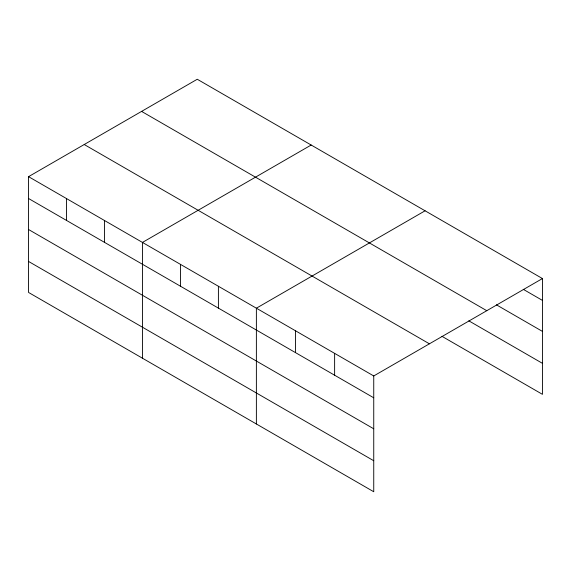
<?xml version="1.0" encoding="UTF-8"?>
<svg xmlns="http://www.w3.org/2000/svg" width="571" height="571" viewBox="0 0 571 571"><rect width="100%" height="100%" fill="white"/><g stroke="black" fill="none" stroke-linecap="round" stroke-linejoin="round"><path stroke-width="0.86" d="M28.55 176.66L373.741 375.954L373.741 491.745L28.55 292.445L28.55 176.66L197.259 79.255L542.45 278.555L542.45 394.34L441.961 336.326M311.174 145.027L142.464 242.425L142.464 358.217M425.081 210.792L256.379 308.197L256.379 423.982M373.741 375.954L542.45 278.555M523.272 289.326L542.45 300.403M496.427 304.828L542.45 331.401M141.587 111.402L486.777 310.695M468.812 320.823L542.45 363.342M84.222 144.52L429.413 343.813M28.55 198.508L373.741 397.801M28.55 229.506L373.741 428.8M28.55 261.447L373.741 460.74M334.62 353.37L334.62 375.218M295.5 330.78L295.5 352.628M218.407 286.271L218.407 308.119M180.436 264.352L180.436 286.199M104.493 220.506L104.493 242.354M66.522 198.58L66.522 220.427"/></g></svg>
